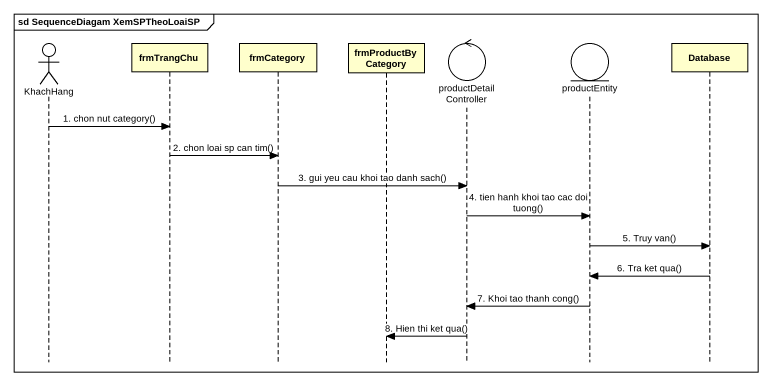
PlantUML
@startuml
mainframe sd SequenceDiagam XemSPTheoLoaiSP
hide footbox
actor KhachHang
participant frmTrangChu
participant frmCategory
participant frmProductByCategory
control productDetailController
entity productEntity
participant "Database" as Database_

KhachHang -> frmTrangChu : 1. chon nut category()
frmTrangChu -> frmCategory : 2. chon loai sp can tim()
frmCategory -> productDetailController : 3. gui yeu cau khoi tao danh sach()
productDetailController -> productEntity : 4. tien hanh khoi tao cac doi tuong()
productEntity -> Database_ : 5. Truy van()
Database_ -> productEntity : 6. Tra ket qua()
productEntity -> productDetailController : 7. Khoi tao thanh cong()
productDetailController -> frmProductByCategory : 8. Hien thi ket qua()
@enduml
